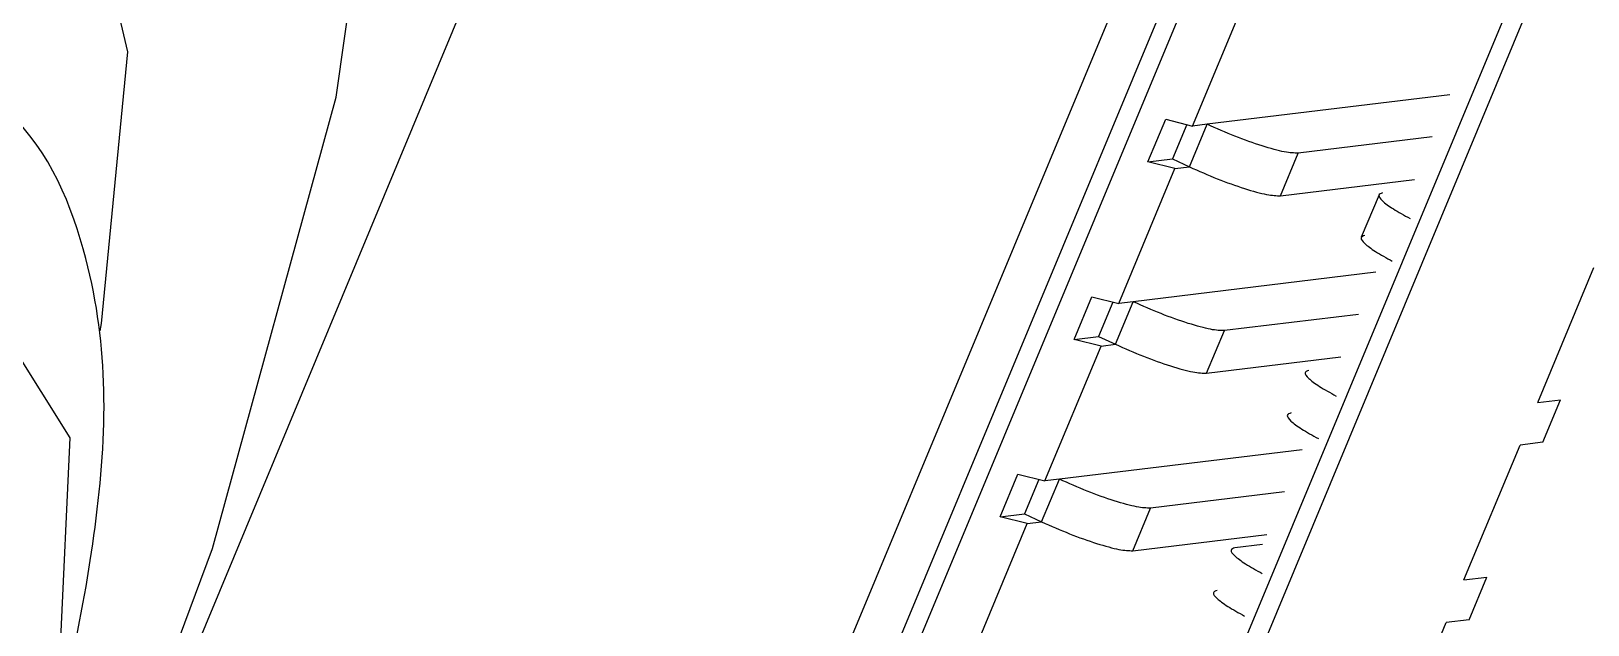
# Model space of a CAD drawing. Header units: millimetres. Extents: x -294 to 2792, y 5 to 1659.
# Drawn here: x 394.951 to 395.752, y 559.974 to 560.279 of the extents above; entities that cross this region are included whole.
import ezdxf

# ---------------------------------------------------------------- set-up
doc = ezdxf.new("R2010")
doc.units = ezdxf.units.MM
doc.layers.get('0').update_dxf_attribs({"lineweight": 18})

msp = doc.modelspace()

# ---------------------------------------------------------------- linework, layer by layer
at = {"color": 7, "linetype": 'Continuous', "lineweight": 25}
for p, q in [((395.32874, 560.66531), (394.26411, 558.10825)), ((394.54475, 557.97789), (395.60937, 560.53495)), ((395.56742, 560.37425), (395.25739, 559.6296)), ((395.57239, 560.36105), (395.26995, 559.63465)), ((395.54845, 560.23004), (395.59252, 560.33589)), ((395.72528, 560.30092), (395.41524, 559.55627)), ((395.41027, 559.56947), (395.71271, 560.29587)), ((395.68074, 560.24613), (395.55591, 560.23094)), ((395.52546, 560.21159), (395.53458, 560.23349)), ((395.53458, 560.23349), (395.54845, 560.23004)), ((395.54538, 560.2308), (395.53802, 560.21312)), ((395.54679, 560.20904), (395.55591, 560.23094)), ((395.55591, 560.23094), (395.54845, 560.23004)), ((395.67172, 560.22447), (395.60276, 560.21608)), ((395.52546, 560.21159), (395.53802, 560.21312)), ((395.53802, 560.21312), (395.54679, 560.20904)), ((395.59364, 560.19418), (395.60276, 560.21608)), ((395.51045, 560.13878), (395.53933, 560.20813)), ((395.53933, 560.20813), (395.52546, 560.21159)), ((395.53933, 560.20813), (395.54679, 560.20904)), ((395.59364, 560.19418), (395.6626, 560.20257)), ((395.6443, 560.19474), (395.63518, 560.17283)), ((395.72596, 560.08789), (395.75483, 560.15724)), ((395.64274, 560.15487), (395.51792, 560.13969)), ((395.48747, 560.12033), (395.49659, 560.14223)), ((395.49659, 560.14223), (395.51045, 560.13878)), ((395.50739, 560.13954), (395.50003, 560.12186)), ((395.5088, 560.11779), (395.51792, 560.13969)), ((395.51792, 560.13969), (395.51045, 560.13878)), ((395.63373, 560.13321), (395.56476, 560.12482)), ((395.55564, 560.10292), (395.56476, 560.12482)), ((395.47246, 560.04752), (395.50134, 560.11688)), ((395.48747, 560.12033), (395.50003, 560.12186)), ((395.50134, 560.11688), (395.48747, 560.12033)), ((395.50003, 560.12186), (395.5088, 560.11779)), ((395.50134, 560.11688), (395.5088, 560.11779)), ((395.55564, 560.10292), (395.62461, 560.11131)), ((395.72596, 560.08789), (395.73772, 560.08932)), ((395.72861, 560.06742), (395.73772, 560.08932)), ((395.60475, 560.06361), (395.47992, 560.04843)), ((395.68796, 559.99663), (395.71684, 560.06598)), ((395.72861, 560.06742), (395.71684, 560.06598)), ((395.44948, 560.02908), (395.45859, 560.05098)), ((395.45859, 560.05098), (395.47246, 560.04752)), ((395.4694, 560.04829), (395.46203, 560.0306)), ((395.4708, 560.02653), (395.47992, 560.04843)), ((395.47992, 560.04843), (395.47246, 560.04752)), ((395.59573, 560.04196), (395.52677, 560.03357)), ((395.44948, 560.02908), (395.46203, 560.0306)), ((395.46334, 560.02562), (395.44948, 560.02908)), ((395.46203, 560.0306), (395.4708, 560.02653)), ((395.51765, 560.01167), (395.52677, 560.03357)), ((395.43447, 559.95627), (395.46334, 560.02562)), ((395.46334, 560.02562), (395.4708, 560.02653)), ((395.51765, 560.01167), (395.58661, 560.02005)), ((395.58446, 560.01488), (395.57016, 560.01314)), ((395.68796, 559.99663), (395.69973, 559.99806)), ((395.69061, 559.97616), (395.69973, 559.99806)), ((395.64997, 559.90537), (395.67884, 559.97473)), ((395.69061, 559.97616), (395.67884, 559.97473))]:
    msp.add_line(p, q, dxfattribs=at)
for points in [[(394.94923, 559.7572), (395.04435, 560.01285), (395.10794, 560.24488), (395.13483, 560.43451), (395.12285, 560.56637), (395.07297, 560.62978), (394.98923, 560.61959), (394.87841, 560.53664), (394.7495, 560.38764), (394.67444, 560.28145)], [(394.9865, 560.1248), (394.98719, 560.12846), (395.00085, 560.26812), (394.98065, 560.35426), (394.92858, 560.37846)], [(394.68523, 559.34516), (394.77509, 559.47867), (394.86002, 559.64293), (394.92709, 559.81293), (394.9661, 559.96281), (394.97109, 560.06972), (394.94132, 560.11741), (394.88132, 560.09861), (394.80021, 560.01618), (394.71035, 559.88268), (394.62542, 559.71842), (394.55834, 559.54841), (394.51934, 559.39854), (394.51434, 559.29162), (394.54411, 559.24393), (394.60412, 559.26274), (394.68523, 559.34516)]]:
    msp.add_lwpolyline(points, dxfattribs=at)
msp.add_open_spline([(394.67407, 559.31956), (394.69004, 559.34078), (394.73727, 559.40352), (394.8147, 559.53507), (394.89558, 559.70762), (394.95628, 559.87803), (394.98988, 560.03365), (394.99146, 560.14118), (394.95382, 560.23444), (394.908, 560.26054), (394.89026, 560.27065)], degree=3, knots=[0, 0, 0, 0, 0.083011, 0.245446, 0.404143, 0.562888, 0.724855, 0.901015, 1.004362, 1.069662, 1.069662, 1.069662, 1.069662], dxfattribs=at)
for points in [[(395.60276, 560.21608), (395.60069, 560.21614), (395.59655, 560.21625), (395.58455, 560.21955), (395.57023, 560.2246), (395.56068, 560.22883), (395.55591, 560.23094)], [(395.54679, 560.20904), (395.55156, 560.20693), (395.56111, 560.2027), (395.57543, 560.19765), (395.58743, 560.19435), (395.59157, 560.19424), (395.59364, 560.19418)], [(395.64615, 560.19566), (395.64524, 560.19534), (395.64341, 560.1947), (395.64559, 560.1917), (395.65105, 560.18757), (395.6572, 560.18417), (395.66027, 560.18247)], [(395.63703, 560.17375), (395.63612, 560.17344), (395.63429, 560.1728), (395.63647, 560.1698), (395.64193, 560.16566), (395.64808, 560.16226), (395.65115, 560.16056)], [(395.56476, 560.12482), (395.56269, 560.12488), (395.55855, 560.125), (395.54655, 560.12829), (395.53224, 560.13335), (395.52269, 560.13757), (395.51792, 560.13969)], [(395.5088, 560.11779), (395.51357, 560.11567), (395.52312, 560.11144), (395.53743, 560.10639), (395.54944, 560.10309), (395.55357, 560.10298), (395.55564, 560.10292)], [(395.60816, 560.1044), (395.60724, 560.10408), (395.60542, 560.10344), (395.6076, 560.10044), (395.61305, 560.09631), (395.6192, 560.09291), (395.62228, 560.09121)], [(395.59904, 560.0825), (395.59812, 560.08218), (395.5963, 560.08154), (395.59848, 560.07854), (395.60393, 560.07441), (395.61008, 560.07101), (395.61316, 560.06931)], [(395.52677, 560.03357), (395.5247, 560.03362), (395.52056, 560.03374), (395.50856, 560.03703), (395.49424, 560.04209), (395.48469, 560.04632), (395.47992, 560.04843)], [(395.4708, 560.02653), (395.47558, 560.02442), (395.48512, 560.02019), (395.49944, 560.01513), (395.51144, 560.01184), (395.51558, 560.01172), (395.51765, 560.01167)], [(395.57016, 560.01314), (395.56925, 560.01282), (395.56742, 560.01219), (395.5696, 560.00919), (395.57506, 560.00505), (395.58121, 560.00165), (395.58428, 559.99995)], [(395.56104, 559.99124), (395.56013, 559.99092), (395.5583, 559.99029), (395.56048, 559.98728), (395.56594, 559.98315), (395.57209, 559.97975), (395.57516, 559.97805)]]:
    msp.add_open_spline(points, degree=3, dxfattribs=at)

doc.saveas('drawing.dxf')
